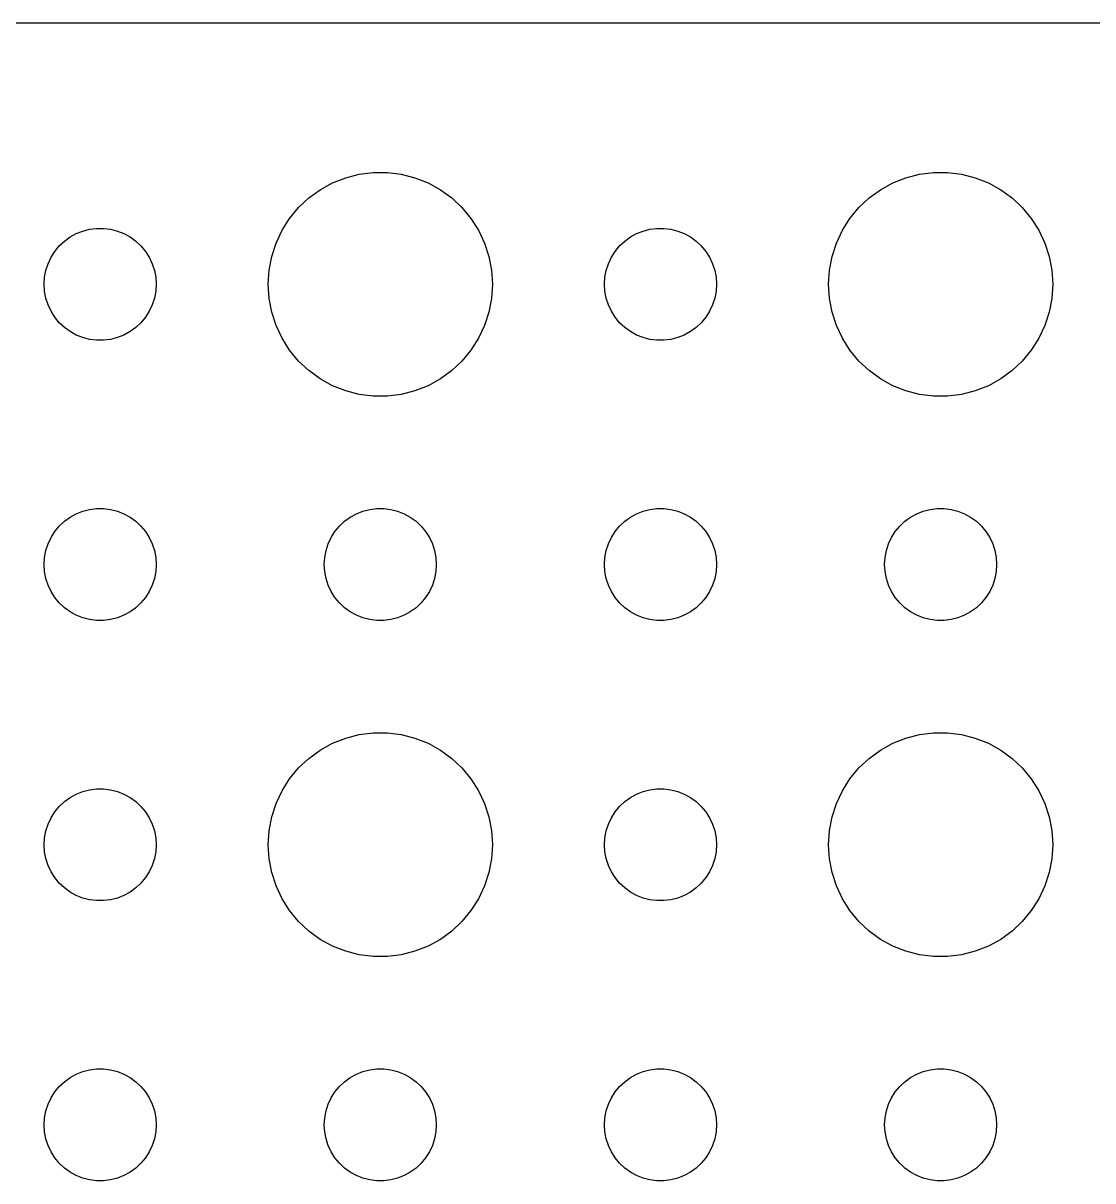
# Model space of a CAD drawing. Header units: metres. Extents: x -112 to 112, y -59 to 59.
# Drawn here: x -84.56 to -55.92, y 28.5 to 59.49 of the extents above; entities that cross this region are included whole.
import ezdxf

# ---------------------------------------------------------------- set-up
doc = ezdxf.new("R2010")
doc.units = ezdxf.units.M

msp = doc.modelspace()

# ---------------------------------------------------------------- linework, layer by layer
for p, q in [((107.314, 59.4901), (-107.314, 59.4901)), ((-75.5621, 55.4469), (-75.1884, 55.4941)), ((-75.1884, 55.4941), (-74.8116, 55.4941)), ((-74.8116, 55.4941), (-74.4379, 55.4469)), ((-60.5621, 55.4469), (-60.1884, 55.4941)), ((-60.1884, 55.4941), (-59.8116, 55.4941)), ((-59.8116, 55.4941), (-59.4379, 55.4469)), ((-76.6075, 55.033), (-76.2773, 55.2145)), ((-76.2773, 55.2145), (-75.927, 55.3532)), ((-75.927, 55.3532), (-75.5621, 55.4469)), ((-74.4379, 55.4469), (-74.073, 55.3532)), ((-74.073, 55.3532), (-73.7227, 55.2145)), ((-73.7227, 55.2145), (-73.3925, 55.033)), ((-61.6075, 55.033), (-61.2773, 55.2145)), ((-61.2773, 55.2145), (-60.927, 55.3532)), ((-60.927, 55.3532), (-60.5621, 55.4469)), ((-59.4379, 55.4469), (-59.0729, 55.3532)), ((-59.0729, 55.3532), (-58.7227, 55.2145)), ((-58.7227, 55.2145), (-58.3925, 55.033)), ((-76.9123, 54.8115), (-76.6075, 55.033)), ((-73.3925, 55.033), (-73.0877, 54.8115)), ((-61.9123, 54.8115), (-61.6075, 55.033)), ((-58.3925, 55.033), (-58.0877, 54.8115)), ((-77.427, 54.2634), (-77.1869, 54.5536)), ((-77.1869, 54.5536), (-76.9123, 54.8115)), ((-73.0877, 54.8115), (-72.8131, 54.5536)), ((-72.8131, 54.5536), (-72.573, 54.2634)), ((-62.427, 54.2634), (-62.1869, 54.5536)), ((-62.1869, 54.5536), (-61.9123, 54.8115)), ((-58.0877, 54.8115), (-57.8131, 54.5536)), ((-57.8131, 54.5536), (-57.5729, 54.2634)), ((-77.6289, 53.9453), (-77.427, 54.2634)), ((-72.573, 54.2634), (-72.3711, 53.9453)), ((-62.6289, 53.9453), (-62.427, 54.2634)), ((-57.5729, 54.2634), (-57.3711, 53.9453)), ((-83.1387, 53.8572), (-82.9635, 53.9266)), ((-82.9635, 53.9266), (-82.7811, 53.9734)), ((-82.7811, 53.9734), (-82.5942, 53.997)), ((-82.5942, 53.997), (-82.4058, 53.997)), ((-82.4058, 53.997), (-82.2189, 53.9734)), ((-82.2189, 53.9734), (-82.0365, 53.9266)), ((-82.0365, 53.9266), (-81.8613, 53.8572)), ((-77.7893, 53.6044), (-77.6289, 53.9453)), ((-72.3711, 53.9453), (-72.2107, 53.6044)), ((-68.1387, 53.8572), (-67.9635, 53.9266)), ((-67.9635, 53.9266), (-67.7811, 53.9734)), ((-67.7811, 53.9734), (-67.5942, 53.997)), ((-67.5942, 53.997), (-67.4058, 53.997)), ((-67.4058, 53.997), (-67.2189, 53.9734)), ((-67.2189, 53.9734), (-67.0365, 53.9266)), ((-67.0365, 53.9266), (-66.8613, 53.8572)), ((-62.7893, 53.6044), (-62.6289, 53.9453)), ((-57.3711, 53.9453), (-57.2107, 53.6044)), ((-83.5934, 53.5268), (-83.4561, 53.6558)), ((-83.4561, 53.6558), (-83.3037, 53.7665)), ((-83.3037, 53.7665), (-83.1387, 53.8572)), ((-81.8613, 53.8572), (-81.6963, 53.7665)), ((-81.6963, 53.7665), (-81.5439, 53.6558)), ((-81.5439, 53.6558), (-81.4065, 53.5268)), ((-68.5934, 53.5268), (-68.4561, 53.6558)), ((-68.4561, 53.6558), (-68.3037, 53.7665)), ((-68.3037, 53.7665), (-68.1387, 53.8572)), ((-66.8613, 53.8572), (-66.6963, 53.7665)), ((-66.6963, 53.7665), (-66.5439, 53.6558)), ((-66.5439, 53.6558), (-66.4065, 53.5268)), ((-83.8145, 53.2226), (-83.7135, 53.3817)), ((-83.7135, 53.3817), (-83.5934, 53.5268)), ((-81.4065, 53.5268), (-81.2865, 53.3817)), ((-81.2865, 53.3817), (-81.1855, 53.2226)), ((-77.9057, 53.2461), (-77.7893, 53.6044)), ((-72.2107, 53.6044), (-72.0943, 53.2461)), ((-68.8145, 53.2226), (-68.7135, 53.3817)), ((-68.7135, 53.3817), (-68.5934, 53.5268)), ((-66.4065, 53.5268), (-66.2865, 53.3817)), ((-66.2865, 53.3817), (-66.1855, 53.2226)), ((-62.9057, 53.2461), (-62.7893, 53.6044)), ((-57.2107, 53.6044), (-57.0942, 53.2461)), ((-83.9529, 52.873), (-83.8947, 53.0522)), ((-83.8947, 53.0522), (-83.8145, 53.2226)), ((-81.1855, 53.2226), (-81.1053, 53.0522)), ((-81.1053, 53.0522), (-81.0471, 52.873)), ((-77.9763, 52.876), (-77.9057, 53.2461)), ((-72.0943, 53.2461), (-72.0237, 52.876)), ((-68.9529, 52.873), (-68.8947, 53.0522)), ((-68.8947, 53.0522), (-68.8145, 53.2226)), ((-66.1855, 53.2226), (-66.1053, 53.0522)), ((-66.1053, 53.0522), (-66.0471, 52.873)), ((-62.9763, 52.876), (-62.9057, 53.2461)), ((-57.0942, 53.2461), (-57.0237, 52.876)), ((-84, 52.5), (-83.9882, 52.688)), ((-83.9882, 52.688), (-83.9529, 52.873)), ((-81.0471, 52.873), (-81.0118, 52.688)), ((-81.0118, 52.688), (-81, 52.5)), ((-78, 52.5), (-77.9763, 52.876)), ((-72.0237, 52.876), (-72, 52.5)), ((-69, 52.5), (-68.9882, 52.688)), ((-68.9882, 52.688), (-68.9529, 52.873)), ((-66.0471, 52.873), (-66.0118, 52.688)), ((-66.0118, 52.688), (-66, 52.5)), ((-63, 52.5), (-62.9763, 52.876)), ((-57.0237, 52.876), (-57, 52.5)), ((-83.9882, 52.312), (-84, 52.5)), ((-81, 52.5), (-81.0118, 52.312)), ((-77.9763, 52.124), (-78, 52.5)), ((-72, 52.5), (-72.0237, 52.124)), ((-68.9882, 52.312), (-69, 52.5)), ((-66, 52.5), (-66.0118, 52.312)), ((-62.9763, 52.124), (-63, 52.5)), ((-57, 52.5), (-57.0237, 52.124)), ((-83.9529, 52.127), (-83.9882, 52.312)), ((-83.8947, 51.9478), (-83.9529, 52.127)), ((-81.0471, 52.127), (-81.1053, 51.9478)), ((-81.0118, 52.312), (-81.0471, 52.127)), ((-77.9057, 51.7539), (-77.9763, 52.124)), ((-72.0237, 52.124), (-72.0943, 51.7539)), ((-68.9529, 52.127), (-68.9882, 52.312)), ((-68.8947, 51.9478), (-68.9529, 52.127)), ((-66.0471, 52.127), (-66.1053, 51.9478)), ((-66.0118, 52.312), (-66.0471, 52.127)), ((-62.9057, 51.7539), (-62.9763, 52.124)), ((-57.0237, 52.124), (-57.0942, 51.7539)), ((-83.8145, 51.7774), (-83.8947, 51.9478)), ((-83.7135, 51.6183), (-83.8145, 51.7774)), ((-81.1855, 51.7774), (-81.2865, 51.6183)), ((-81.1053, 51.9478), (-81.1855, 51.7774)), ((-77.7893, 51.3956), (-77.9057, 51.7539)), ((-72.0943, 51.7539), (-72.2107, 51.3956)), ((-68.8145, 51.7774), (-68.8947, 51.9478)), ((-68.7135, 51.6183), (-68.8145, 51.7774)), ((-66.1855, 51.7774), (-66.2865, 51.6183)), ((-66.1053, 51.9478), (-66.1855, 51.7774)), ((-62.7893, 51.3956), (-62.9057, 51.7539)), ((-57.0942, 51.7539), (-57.2107, 51.3956)), ((-83.5934, 51.4732), (-83.7135, 51.6183)), ((-83.4561, 51.3442), (-83.5934, 51.4732)), ((-81.4065, 51.4732), (-81.5439, 51.3442)), ((-81.2865, 51.6183), (-81.4065, 51.4732)), ((-68.5934, 51.4732), (-68.7135, 51.6183)), ((-68.4561, 51.3442), (-68.5934, 51.4732)), ((-66.4065, 51.4732), (-66.5439, 51.3442)), ((-66.2865, 51.6183), (-66.4065, 51.4732)), ((-83.3037, 51.2335), (-83.4561, 51.3442)), ((-83.1387, 51.1428), (-83.3037, 51.2335)), ((-82.9635, 51.0734), (-83.1387, 51.1428)), ((-81.8613, 51.1428), (-82.0365, 51.0734)), ((-81.6963, 51.2335), (-81.8613, 51.1428)), ((-81.5439, 51.3442), (-81.6963, 51.2335)), ((-77.6289, 51.0547), (-77.7893, 51.3956)), ((-72.2107, 51.3956), (-72.3711, 51.0547)), ((-68.3037, 51.2335), (-68.4561, 51.3442)), ((-68.1387, 51.1428), (-68.3037, 51.2335)), ((-67.9635, 51.0734), (-68.1387, 51.1428)), ((-66.8613, 51.1428), (-67.0365, 51.0734)), ((-66.6963, 51.2335), (-66.8613, 51.1428)), ((-66.5439, 51.3442), (-66.6963, 51.2335)), ((-62.6289, 51.0547), (-62.7893, 51.3956)), ((-57.2107, 51.3956), (-57.3711, 51.0547)), ((-82.7811, 51.0266), (-82.9635, 51.0734)), ((-82.5942, 51.003), (-82.7811, 51.0266)), ((-82.4058, 51.003), (-82.5942, 51.003)), ((-82.2189, 51.0266), (-82.4058, 51.003)), ((-82.0365, 51.0734), (-82.2189, 51.0266)), ((-77.427, 50.7366), (-77.6289, 51.0547)), ((-72.3711, 51.0547), (-72.573, 50.7366)), ((-67.7811, 51.0266), (-67.9635, 51.0734)), ((-67.5942, 51.003), (-67.7811, 51.0266)), ((-67.4058, 51.003), (-67.5942, 51.003)), ((-67.2189, 51.0266), (-67.4058, 51.003)), ((-67.0365, 51.0734), (-67.2189, 51.0266)), ((-62.427, 50.7366), (-62.6289, 51.0547)), ((-57.3711, 51.0547), (-57.5729, 50.7366)), ((-77.1869, 50.4464), (-77.427, 50.7366)), ((-72.573, 50.7366), (-72.8131, 50.4464)), ((-62.1869, 50.4464), (-62.427, 50.7366)), ((-57.5729, 50.7366), (-57.8131, 50.4464)), ((-76.9123, 50.1885), (-77.1869, 50.4464)), ((-72.8131, 50.4464), (-73.0877, 50.1885)), ((-61.9123, 50.1885), (-62.1869, 50.4464)), ((-57.8131, 50.4464), (-58.0877, 50.1885)), ((-76.6075, 49.967), (-76.9123, 50.1885)), ((-76.2773, 49.7855), (-76.6075, 49.967)), ((-73.3925, 49.967), (-73.7227, 49.7855)), ((-73.0877, 50.1885), (-73.3925, 49.967)), ((-61.6075, 49.967), (-61.9123, 50.1885)), ((-61.2773, 49.7855), (-61.6075, 49.967)), ((-58.3925, 49.967), (-58.7227, 49.7855)), ((-58.0877, 50.1885), (-58.3925, 49.967)), ((-75.927, 49.6468), (-76.2773, 49.7855)), ((-75.5621, 49.5531), (-75.927, 49.6468)), ((-74.073, 49.6468), (-74.4379, 49.5531)), ((-73.7227, 49.7855), (-74.073, 49.6468)), ((-60.927, 49.6468), (-61.2773, 49.7855)), ((-60.5621, 49.5531), (-60.927, 49.6468)), ((-59.0729, 49.6468), (-59.4379, 49.5531)), ((-58.7227, 49.7855), (-59.0729, 49.6468)), ((-75.1884, 49.5059), (-75.5621, 49.5531)), ((-74.8116, 49.5059), (-75.1884, 49.5059)), ((-74.4379, 49.5531), (-74.8116, 49.5059)), ((-60.1884, 49.5059), (-60.5621, 49.5531)), ((-59.8116, 49.5059), (-60.1884, 49.5059)), ((-59.4379, 49.5531), (-59.8116, 49.5059)), ((-82.7811, 46.4734), (-82.5942, 46.497)), ((-82.5942, 46.497), (-82.4058, 46.497)), ((-82.4058, 46.497), (-82.2189, 46.4734)), ((-75.2811, 46.4734), (-75.0942, 46.497)), ((-75.0942, 46.497), (-74.9058, 46.497)), ((-74.9058, 46.497), (-74.7189, 46.4734)), ((-67.7811, 46.4734), (-67.5942, 46.497)), ((-67.5942, 46.497), (-67.4058, 46.497)), ((-67.4058, 46.497), (-67.2189, 46.4734)), ((-60.2811, 46.4734), (-60.0942, 46.497)), ((-60.0942, 46.497), (-59.9058, 46.497)), ((-59.9058, 46.497), (-59.7189, 46.4734)), ((-83.4561, 46.1558), (-83.3037, 46.2665)), ((-83.3037, 46.2665), (-83.1387, 46.3572)), ((-83.1387, 46.3572), (-82.9635, 46.4266)), ((-82.9635, 46.4266), (-82.7811, 46.4734)), ((-82.2189, 46.4734), (-82.0365, 46.4266)), ((-82.0365, 46.4266), (-81.8613, 46.3572)), ((-81.8613, 46.3572), (-81.6963, 46.2665)), ((-81.6963, 46.2665), (-81.5439, 46.1558)), ((-75.9561, 46.1558), (-75.8037, 46.2665)), ((-75.8037, 46.2665), (-75.6387, 46.3572)), ((-75.6387, 46.3572), (-75.4635, 46.4266)), ((-75.4635, 46.4266), (-75.2811, 46.4734)), ((-74.7189, 46.4734), (-74.5365, 46.4266)), ((-74.5365, 46.4266), (-74.3613, 46.3572)), ((-74.3613, 46.3572), (-74.1963, 46.2665)), ((-74.1963, 46.2665), (-74.0439, 46.1558)), ((-68.4561, 46.1558), (-68.3037, 46.2665)), ((-68.3037, 46.2665), (-68.1387, 46.3572)), ((-68.1387, 46.3572), (-67.9635, 46.4266)), ((-67.9635, 46.4266), (-67.7811, 46.4734)), ((-67.2189, 46.4734), (-67.0365, 46.4266)), ((-67.0365, 46.4266), (-66.8613, 46.3572)), ((-66.8613, 46.3572), (-66.6963, 46.2665)), ((-66.6963, 46.2665), (-66.5439, 46.1558)), ((-60.9561, 46.1558), (-60.8037, 46.2665)), ((-60.8037, 46.2665), (-60.6387, 46.3572)), ((-60.6387, 46.3572), (-60.4635, 46.4266)), ((-60.4635, 46.4266), (-60.2811, 46.4734)), ((-59.7189, 46.4734), (-59.5365, 46.4266)), ((-59.5365, 46.4266), (-59.3613, 46.3572)), ((-59.3613, 46.3572), (-59.1963, 46.2665)), ((-59.1963, 46.2665), (-59.0439, 46.1558)), ((-83.8145, 45.7226), (-83.7135, 45.8817)), ((-83.7135, 45.8817), (-83.5934, 46.0268)), ((-83.5934, 46.0268), (-83.4561, 46.1558)), ((-81.5439, 46.1558), (-81.4065, 46.0268)), ((-81.4065, 46.0268), (-81.2865, 45.8817)), ((-81.2865, 45.8817), (-81.1855, 45.7226)), ((-76.3145, 45.7226), (-76.2135, 45.8817)), ((-76.2135, 45.8817), (-76.0934, 46.0268)), ((-76.0934, 46.0268), (-75.9561, 46.1558)), ((-74.0439, 46.1558), (-73.9065, 46.0268)), ((-73.9065, 46.0268), (-73.7865, 45.8817)), ((-73.7865, 45.8817), (-73.6855, 45.7226)), ((-68.8145, 45.7226), (-68.7135, 45.8817)), ((-68.7135, 45.8817), (-68.5934, 46.0268)), ((-68.5934, 46.0268), (-68.4561, 46.1558)), ((-66.5439, 46.1558), (-66.4065, 46.0268)), ((-66.4065, 46.0268), (-66.2865, 45.8817)), ((-66.2865, 45.8817), (-66.1855, 45.7226)), ((-61.3145, 45.7226), (-61.2135, 45.8817)), ((-61.2135, 45.8817), (-61.0934, 46.0268)), ((-61.0934, 46.0268), (-60.9561, 46.1558)), ((-59.0439, 46.1558), (-58.9065, 46.0268)), ((-58.9065, 46.0268), (-58.7865, 45.8817)), ((-58.7865, 45.8817), (-58.6855, 45.7226)), ((-83.9529, 45.373), (-83.8947, 45.5522)), ((-83.8947, 45.5522), (-83.8145, 45.7226)), ((-81.1855, 45.7226), (-81.1053, 45.5522)), ((-81.1053, 45.5522), (-81.0471, 45.373)), ((-76.4529, 45.373), (-76.3947, 45.5522)), ((-76.3947, 45.5522), (-76.3145, 45.7226)), ((-73.6855, 45.7226), (-73.6053, 45.5522)), ((-73.6053, 45.5522), (-73.5471, 45.373)), ((-68.9529, 45.373), (-68.8947, 45.5522)), ((-68.8947, 45.5522), (-68.8145, 45.7226)), ((-66.1855, 45.7226), (-66.1053, 45.5522)), ((-66.1053, 45.5522), (-66.0471, 45.373)), ((-61.4529, 45.373), (-61.3947, 45.5522)), ((-61.3947, 45.5522), (-61.3145, 45.7226)), ((-58.6855, 45.7226), (-58.6053, 45.5522)), ((-58.6053, 45.5522), (-58.5471, 45.373)), ((-83.9882, 45.188), (-83.9529, 45.373)), ((-81.0471, 45.373), (-81.0118, 45.188)), ((-76.4882, 45.188), (-76.4529, 45.373)), ((-73.5471, 45.373), (-73.5118, 45.188)), ((-68.9882, 45.188), (-68.9529, 45.373)), ((-66.0471, 45.373), (-66.0118, 45.188)), ((-61.4882, 45.188), (-61.4529, 45.373)), ((-58.5471, 45.373), (-58.5118, 45.188)), ((-84, 45), (-83.9882, 45.188)), ((-83.9882, 44.812), (-84, 45)), ((-81.0118, 45.188), (-81, 45)), ((-81, 45), (-81.0118, 44.812)), ((-76.5, 45), (-76.4882, 45.188)), ((-76.4882, 44.812), (-76.5, 45)), ((-73.5118, 45.188), (-73.5, 45)), ((-73.5, 45), (-73.5118, 44.812)), ((-69, 45), (-68.9882, 45.188)), ((-68.9882, 44.812), (-69, 45)), ((-66.0118, 45.188), (-66, 45)), ((-66, 45), (-66.0118, 44.812)), ((-61.5, 45), (-61.4882, 45.188)), ((-61.4882, 44.812), (-61.5, 45)), ((-58.5118, 45.188), (-58.5, 45)), ((-58.5, 45), (-58.5118, 44.812)), ((-83.9529, 44.627), (-83.9882, 44.812)), ((-83.8947, 44.4478), (-83.9529, 44.627)), ((-81.0471, 44.627), (-81.1053, 44.4478)), ((-81.0118, 44.812), (-81.0471, 44.627)), ((-76.4529, 44.627), (-76.4882, 44.812)), ((-76.3947, 44.4478), (-76.4529, 44.627)), ((-73.5471, 44.627), (-73.6053, 44.4478)), ((-73.5118, 44.812), (-73.5471, 44.627)), ((-68.9529, 44.627), (-68.9882, 44.812)), ((-68.8947, 44.4478), (-68.9529, 44.627)), ((-66.0471, 44.627), (-66.1053, 44.4478)), ((-66.0118, 44.812), (-66.0471, 44.627)), ((-61.4529, 44.627), (-61.4882, 44.812)), ((-61.3947, 44.4478), (-61.4529, 44.627)), ((-58.5471, 44.627), (-58.6053, 44.4478)), ((-58.5118, 44.812), (-58.5471, 44.627)), ((-83.8145, 44.2774), (-83.8947, 44.4478)), ((-81.1053, 44.4478), (-81.1855, 44.2774)), ((-76.3145, 44.2774), (-76.3947, 44.4478)), ((-73.6053, 44.4478), (-73.6855, 44.2774)), ((-68.8145, 44.2774), (-68.8947, 44.4478)), ((-66.1053, 44.4478), (-66.1855, 44.2774)), ((-61.3145, 44.2774), (-61.3947, 44.4478)), ((-58.6053, 44.4478), (-58.6855, 44.2774)), ((-83.7135, 44.1183), (-83.8145, 44.2774)), ((-83.5934, 43.9732), (-83.7135, 44.1183)), ((-81.2865, 44.1183), (-81.4065, 43.9732)), ((-81.1855, 44.2774), (-81.2865, 44.1183)), ((-76.2135, 44.1183), (-76.3145, 44.2774)), ((-76.0934, 43.9732), (-76.2135, 44.1183)), ((-73.7865, 44.1183), (-73.9065, 43.9732)), ((-73.6855, 44.2774), (-73.7865, 44.1183)), ((-68.7135, 44.1183), (-68.8145, 44.2774)), ((-68.5934, 43.9732), (-68.7135, 44.1183)), ((-66.2865, 44.1183), (-66.4065, 43.9732)), ((-66.1855, 44.2774), (-66.2865, 44.1183)), ((-61.2135, 44.1183), (-61.3145, 44.2774)), ((-61.0934, 43.9732), (-61.2135, 44.1183)), ((-58.7865, 44.1183), (-58.9065, 43.9732)), ((-58.6855, 44.2774), (-58.7865, 44.1183)), ((-83.4561, 43.8442), (-83.5934, 43.9732)), ((-83.3037, 43.7335), (-83.4561, 43.8442)), ((-83.1387, 43.6428), (-83.3037, 43.7335)), ((-81.6963, 43.7335), (-81.8613, 43.6428)), ((-81.5439, 43.8442), (-81.6963, 43.7335)), ((-81.4065, 43.9732), (-81.5439, 43.8442)), ((-75.9561, 43.8442), (-76.0934, 43.9732)), ((-75.8037, 43.7335), (-75.9561, 43.8442)), ((-75.6387, 43.6428), (-75.8037, 43.7335)), ((-74.1963, 43.7335), (-74.3613, 43.6428)), ((-74.0439, 43.8442), (-74.1963, 43.7335)), ((-73.9065, 43.9732), (-74.0439, 43.8442)), ((-68.4561, 43.8442), (-68.5934, 43.9732)), ((-68.3037, 43.7335), (-68.4561, 43.8442)), ((-68.1387, 43.6428), (-68.3037, 43.7335)), ((-66.6963, 43.7335), (-66.8613, 43.6428)), ((-66.5439, 43.8442), (-66.6963, 43.7335)), ((-66.4065, 43.9732), (-66.5439, 43.8442)), ((-60.9561, 43.8442), (-61.0934, 43.9732)), ((-60.8037, 43.7335), (-60.9561, 43.8442)), ((-60.6387, 43.6428), (-60.8037, 43.7335)), ((-59.1963, 43.7335), (-59.3613, 43.6428)), ((-59.0439, 43.8442), (-59.1963, 43.7335)), ((-58.9065, 43.9732), (-59.0439, 43.8442)), ((-82.9635, 43.5734), (-83.1387, 43.6428)), ((-82.7811, 43.5266), (-82.9635, 43.5734)), ((-82.5942, 43.503), (-82.7811, 43.5266)), ((-82.4058, 43.503), (-82.5942, 43.503)), ((-82.2189, 43.5266), (-82.4058, 43.503)), ((-82.0365, 43.5734), (-82.2189, 43.5266)), ((-81.8613, 43.6428), (-82.0365, 43.5734)), ((-75.4635, 43.5734), (-75.6387, 43.6428)), ((-75.2811, 43.5266), (-75.4635, 43.5734)), ((-75.0942, 43.503), (-75.2811, 43.5266)), ((-74.9058, 43.503), (-75.0942, 43.503)), ((-74.7189, 43.5266), (-74.9058, 43.503)), ((-74.5365, 43.5734), (-74.7189, 43.5266)), ((-74.3613, 43.6428), (-74.5365, 43.5734)), ((-67.9635, 43.5734), (-68.1387, 43.6428)), ((-67.7811, 43.5266), (-67.9635, 43.5734)), ((-67.5942, 43.503), (-67.7811, 43.5266)), ((-67.4058, 43.503), (-67.5942, 43.503)), ((-67.2189, 43.5266), (-67.4058, 43.503)), ((-67.0365, 43.5734), (-67.2189, 43.5266)), ((-66.8613, 43.6428), (-67.0365, 43.5734)), ((-60.4635, 43.5734), (-60.6387, 43.6428)), ((-60.2811, 43.5266), (-60.4635, 43.5734)), ((-60.0942, 43.503), (-60.2811, 43.5266)), ((-59.9058, 43.503), (-60.0942, 43.503)), ((-59.7189, 43.5266), (-59.9058, 43.503)), ((-59.5365, 43.5734), (-59.7189, 43.5266)), ((-59.3613, 43.6428), (-59.5365, 43.5734)), ((-76.2773, 40.2145), (-75.927, 40.3532)), ((-75.927, 40.3532), (-75.5621, 40.4469)), ((-75.5621, 40.4469), (-75.1884, 40.4941)), ((-75.1884, 40.4941), (-74.8116, 40.4941)), ((-74.8116, 40.4941), (-74.4379, 40.4469)), ((-74.4379, 40.4469), (-74.073, 40.3532)), ((-74.073, 40.3532), (-73.7227, 40.2145)), ((-61.2773, 40.2145), (-60.927, 40.3532)), ((-60.927, 40.3532), (-60.5621, 40.4469)), ((-60.5621, 40.4469), (-60.1884, 40.4941)), ((-60.1884, 40.4941), (-59.8116, 40.4941)), ((-59.8116, 40.4941), (-59.4379, 40.4469)), ((-59.4379, 40.4469), (-59.0729, 40.3532)), ((-59.0729, 40.3532), (-58.7227, 40.2145)), ((-76.9123, 39.8115), (-76.6075, 40.033)), ((-76.6075, 40.033), (-76.2773, 40.2145)), ((-73.7227, 40.2145), (-73.3925, 40.033)), ((-73.3925, 40.033), (-73.0877, 39.8115)), ((-61.9123, 39.8115), (-61.6075, 40.033)), ((-61.6075, 40.033), (-61.2773, 40.2145)), ((-58.7227, 40.2145), (-58.3925, 40.033)), ((-58.3925, 40.033), (-58.0877, 39.8115)), ((-77.1869, 39.5536), (-76.9123, 39.8115)), ((-73.0877, 39.8115), (-72.8131, 39.5536)), ((-62.1869, 39.5536), (-61.9123, 39.8115)), ((-58.0877, 39.8115), (-57.8131, 39.5536)), ((-77.427, 39.2634), (-77.1869, 39.5536)), ((-72.8131, 39.5536), (-72.573, 39.2634)), ((-62.427, 39.2634), (-62.1869, 39.5536)), ((-57.8131, 39.5536), (-57.5729, 39.2634)), ((-77.6289, 38.9453), (-77.427, 39.2634)), ((-72.573, 39.2634), (-72.3711, 38.9453)), ((-62.6289, 38.9453), (-62.427, 39.2634)), ((-57.5729, 39.2634), (-57.3711, 38.9453)), ((-83.4561, 38.6558), (-83.3037, 38.7665)), ((-83.3037, 38.7665), (-83.1387, 38.8572)), ((-83.1387, 38.8572), (-82.9635, 38.9266)), ((-82.9635, 38.9266), (-82.7811, 38.9734)), ((-82.7811, 38.9734), (-82.5942, 38.997)), ((-82.5942, 38.997), (-82.4058, 38.997)), ((-82.4058, 38.997), (-82.2189, 38.9734)), ((-82.2189, 38.9734), (-82.0365, 38.9266)), ((-82.0365, 38.9266), (-81.8613, 38.8572)), ((-81.8613, 38.8572), (-81.6963, 38.7665)), ((-81.6963, 38.7665), (-81.5439, 38.6558)), ((-77.7893, 38.6044), (-77.6289, 38.9453)), ((-72.3711, 38.9453), (-72.2107, 38.6044)), ((-68.4561, 38.6558), (-68.3037, 38.7665)), ((-68.3037, 38.7665), (-68.1387, 38.8572)), ((-68.1387, 38.8572), (-67.9635, 38.9266)), ((-67.9635, 38.9266), (-67.7811, 38.9734)), ((-67.7811, 38.9734), (-67.5942, 38.997)), ((-67.5942, 38.997), (-67.4058, 38.997)), ((-67.4058, 38.997), (-67.2189, 38.9734)), ((-67.2189, 38.9734), (-67.0365, 38.9266)), ((-67.0365, 38.9266), (-66.8613, 38.8572)), ((-66.8613, 38.8572), (-66.6963, 38.7665)), ((-66.6963, 38.7665), (-66.5439, 38.6558)), ((-62.7893, 38.6044), (-62.6289, 38.9453)), ((-57.3711, 38.9453), (-57.2107, 38.6044)), ((-83.7135, 38.3817), (-83.5934, 38.5268)), ((-83.5934, 38.5268), (-83.4561, 38.6558)), ((-81.5439, 38.6558), (-81.4065, 38.5268)), ((-81.4065, 38.5268), (-81.2865, 38.3817)), ((-77.9057, 38.2461), (-77.7893, 38.6044)), ((-72.2107, 38.6044), (-72.0943, 38.2461)), ((-68.7135, 38.3817), (-68.5934, 38.5268)), ((-68.5934, 38.5268), (-68.4561, 38.6558)), ((-66.5439, 38.6558), (-66.4065, 38.5268)), ((-66.4065, 38.5268), (-66.2865, 38.3817)), ((-62.9057, 38.2461), (-62.7893, 38.6044)), ((-57.2107, 38.6044), (-57.0942, 38.2461)), ((-83.8947, 38.0522), (-83.8145, 38.2226)), ((-83.8145, 38.2226), (-83.7135, 38.3817)), ((-81.2865, 38.3817), (-81.1855, 38.2226)), ((-81.1855, 38.2226), (-81.1053, 38.0522)), ((-77.9763, 37.876), (-77.9057, 38.2461)), ((-72.0943, 38.2461), (-72.0237, 37.876)), ((-68.8947, 38.0522), (-68.8145, 38.2226)), ((-68.8145, 38.2226), (-68.7135, 38.3817)), ((-66.2865, 38.3817), (-66.1855, 38.2226)), ((-66.1855, 38.2226), (-66.1053, 38.0522)), ((-62.9763, 37.876), (-62.9057, 38.2461)), ((-57.0942, 38.2461), (-57.0237, 37.876)), ((-83.9882, 37.688), (-83.9529, 37.873)), ((-83.9529, 37.873), (-83.8947, 38.0522)), ((-81.1053, 38.0522), (-81.0471, 37.873)), ((-81.0471, 37.873), (-81.0118, 37.688)), ((-78, 37.5), (-77.9763, 37.876)), ((-72.0237, 37.876), (-72, 37.5)), ((-68.9882, 37.688), (-68.9529, 37.873)), ((-68.9529, 37.873), (-68.8947, 38.0522)), ((-66.1053, 38.0522), (-66.0471, 37.873)), ((-66.0471, 37.873), (-66.0118, 37.688)), ((-63, 37.5), (-62.9763, 37.876)), ((-57.0237, 37.876), (-57, 37.5)), ((-84, 37.5), (-83.9882, 37.688)), ((-83.9882, 37.312), (-84, 37.5)), ((-81.0118, 37.688), (-81, 37.5)), ((-81, 37.5), (-81.0118, 37.312)), ((-77.9763, 37.124), (-78, 37.5)), ((-72, 37.5), (-72.0237, 37.124)), ((-69, 37.5), (-68.9882, 37.688)), ((-68.9882, 37.312), (-69, 37.5)), ((-66.0118, 37.688), (-66, 37.5)), ((-66, 37.5), (-66.0118, 37.312)), ((-62.9763, 37.124), (-63, 37.5)), ((-57, 37.5), (-57.0237, 37.124)), ((-83.9529, 37.127), (-83.9882, 37.312)), ((-81.0118, 37.312), (-81.0471, 37.127)), ((-68.9529, 37.127), (-68.9882, 37.312)), ((-66.0118, 37.312), (-66.0471, 37.127)), ((-83.8947, 36.9478), (-83.9529, 37.127)), ((-83.8145, 36.7774), (-83.8947, 36.9478)), ((-81.1053, 36.9478), (-81.1855, 36.7774)), ((-81.0471, 37.127), (-81.1053, 36.9478)), ((-77.9057, 36.7539), (-77.9763, 37.124)), ((-72.0237, 37.124), (-72.0943, 36.7539)), ((-68.8947, 36.9478), (-68.9529, 37.127)), ((-68.8145, 36.7774), (-68.8947, 36.9478)), ((-66.1053, 36.9478), (-66.1855, 36.7774)), ((-66.0471, 37.127), (-66.1053, 36.9478)), ((-62.9057, 36.7539), (-62.9763, 37.124)), ((-57.0237, 37.124), (-57.0942, 36.7539)), ((-83.7135, 36.6183), (-83.8145, 36.7774)), ((-83.5934, 36.4732), (-83.7135, 36.6183)), ((-81.2865, 36.6183), (-81.4065, 36.4732)), ((-81.1855, 36.7774), (-81.2865, 36.6183)), ((-77.7893, 36.3956), (-77.9057, 36.7539)), ((-72.0943, 36.7539), (-72.2107, 36.3956)), ((-68.7135, 36.6183), (-68.8145, 36.7774)), ((-68.5934, 36.4732), (-68.7135, 36.6183)), ((-66.2865, 36.6183), (-66.4065, 36.4732)), ((-66.1855, 36.7774), (-66.2865, 36.6183)), ((-62.7893, 36.3956), (-62.9057, 36.7539)), ((-57.0942, 36.7539), (-57.2107, 36.3956)), ((-83.4561, 36.3442), (-83.5934, 36.4732)), ((-83.3037, 36.2335), (-83.4561, 36.3442)), ((-81.5439, 36.3442), (-81.6963, 36.2335)), ((-81.4065, 36.4732), (-81.5439, 36.3442)), ((-77.6289, 36.0547), (-77.7893, 36.3956)), ((-72.2107, 36.3956), (-72.3711, 36.0547)), ((-68.4561, 36.3442), (-68.5934, 36.4732)), ((-68.3037, 36.2335), (-68.4561, 36.3442)), ((-66.5439, 36.3442), (-66.6963, 36.2335)), ((-66.4065, 36.4732), (-66.5439, 36.3442)), ((-62.6289, 36.0547), (-62.7893, 36.3956)), ((-57.2107, 36.3956), (-57.3711, 36.0547)), ((-83.1387, 36.1428), (-83.3037, 36.2335)), ((-82.9635, 36.0734), (-83.1387, 36.1428)), ((-82.7811, 36.0266), (-82.9635, 36.0734)), ((-82.5942, 36.003), (-82.7811, 36.0266)), ((-82.4058, 36.003), (-82.5942, 36.003)), ((-82.2189, 36.0266), (-82.4058, 36.003)), ((-82.0365, 36.0734), (-82.2189, 36.0266)), ((-81.8613, 36.1428), (-82.0365, 36.0734)), ((-81.6963, 36.2335), (-81.8613, 36.1428)), ((-77.427, 35.7366), (-77.6289, 36.0547)), ((-72.3711, 36.0547), (-72.573, 35.7366)), ((-68.1387, 36.1428), (-68.3037, 36.2335)), ((-67.9635, 36.0734), (-68.1387, 36.1428)), ((-67.7811, 36.0266), (-67.9635, 36.0734)), ((-67.5942, 36.003), (-67.7811, 36.0266)), ((-67.4058, 36.003), (-67.5942, 36.003)), ((-67.2189, 36.0266), (-67.4058, 36.003)), ((-67.0365, 36.0734), (-67.2189, 36.0266)), ((-66.8613, 36.1428), (-67.0365, 36.0734)), ((-66.6963, 36.2335), (-66.8613, 36.1428)), ((-62.427, 35.7366), (-62.6289, 36.0547)), ((-57.3711, 36.0547), (-57.5729, 35.7366)), ((-77.1869, 35.4464), (-77.427, 35.7366)), ((-72.573, 35.7366), (-72.8131, 35.4464)), ((-62.1869, 35.4464), (-62.427, 35.7366)), ((-57.5729, 35.7366), (-57.8131, 35.4464)), ((-76.9123, 35.1885), (-77.1869, 35.4464)), ((-72.8131, 35.4464), (-73.0877, 35.1885)), ((-61.9123, 35.1885), (-62.1869, 35.4464)), ((-57.8131, 35.4464), (-58.0877, 35.1885)), ((-76.6075, 34.967), (-76.9123, 35.1885)), ((-73.0877, 35.1885), (-73.3925, 34.967)), ((-61.6075, 34.967), (-61.9123, 35.1885)), ((-58.0877, 35.1885), (-58.3925, 34.967)), ((-76.2773, 34.7855), (-76.6075, 34.967)), ((-75.927, 34.6468), (-76.2773, 34.7855)), ((-73.7227, 34.7855), (-74.073, 34.6468)), ((-73.3925, 34.967), (-73.7227, 34.7855)), ((-61.2773, 34.7855), (-61.6075, 34.967)), ((-60.927, 34.6468), (-61.2773, 34.7855)), ((-58.7227, 34.7855), (-59.0729, 34.6468)), ((-58.3925, 34.967), (-58.7227, 34.7855)), ((-75.5621, 34.5531), (-75.927, 34.6468)), ((-75.1884, 34.5059), (-75.5621, 34.5531)), ((-74.8116, 34.5059), (-75.1884, 34.5059)), ((-74.4379, 34.5531), (-74.8116, 34.5059)), ((-74.073, 34.6468), (-74.4379, 34.5531)), ((-60.5621, 34.5531), (-60.927, 34.6468)), ((-60.1884, 34.5059), (-60.5621, 34.5531)), ((-59.8116, 34.5059), (-60.1884, 34.5059)), ((-59.4379, 34.5531), (-59.8116, 34.5059)), ((-59.0729, 34.6468), (-59.4379, 34.5531)), ((-83.3037, 31.2665), (-83.1387, 31.3572)), ((-83.1387, 31.3572), (-82.9635, 31.4266)), ((-82.9635, 31.4266), (-82.7811, 31.4734)), ((-82.7811, 31.4734), (-82.5942, 31.497)), ((-82.5942, 31.497), (-82.4058, 31.497)), ((-82.4058, 31.497), (-82.2189, 31.4734)), ((-82.2189, 31.4734), (-82.0365, 31.4266)), ((-82.0365, 31.4266), (-81.8613, 31.3572)), ((-81.8613, 31.3572), (-81.6963, 31.2665)), ((-75.8037, 31.2665), (-75.6387, 31.3572)), ((-75.6387, 31.3572), (-75.4635, 31.4266)), ((-75.4635, 31.4266), (-75.2811, 31.4734)), ((-75.2811, 31.4734), (-75.0942, 31.497)), ((-75.0942, 31.497), (-74.9058, 31.497)), ((-74.9058, 31.497), (-74.7189, 31.4734)), ((-74.7189, 31.4734), (-74.5365, 31.4266)), ((-74.5365, 31.4266), (-74.3613, 31.3572)), ((-74.3613, 31.3572), (-74.1963, 31.2665)), ((-68.3037, 31.2665), (-68.1387, 31.3572)), ((-68.1387, 31.3572), (-67.9635, 31.4266)), ((-67.9635, 31.4266), (-67.7811, 31.4734)), ((-67.7811, 31.4734), (-67.5942, 31.497)), ((-67.5942, 31.497), (-67.4058, 31.497)), ((-67.4058, 31.497), (-67.2189, 31.4734)), ((-67.2189, 31.4734), (-67.0365, 31.4266)), ((-67.0365, 31.4266), (-66.8613, 31.3572)), ((-66.8613, 31.3572), (-66.6963, 31.2665)), ((-60.8037, 31.2665), (-60.6387, 31.3572)), ((-60.6387, 31.3572), (-60.4635, 31.4266)), ((-60.4635, 31.4266), (-60.2811, 31.4734)), ((-60.2811, 31.4734), (-60.0942, 31.497)), ((-60.0942, 31.497), (-59.9058, 31.497)), ((-59.9058, 31.497), (-59.7189, 31.4734)), ((-59.7189, 31.4734), (-59.5365, 31.4266)), ((-59.5365, 31.4266), (-59.3613, 31.3572)), ((-59.3613, 31.3572), (-59.1963, 31.2665)), ((-83.7135, 30.8817), (-83.5934, 31.0268)), ((-83.5934, 31.0268), (-83.4561, 31.1558)), ((-83.4561, 31.1558), (-83.3037, 31.2665)), ((-81.6963, 31.2665), (-81.5439, 31.1558)), ((-81.5439, 31.1558), (-81.4065, 31.0268)), ((-81.4065, 31.0268), (-81.2865, 30.8817)), ((-76.2135, 30.8817), (-76.0934, 31.0268)), ((-76.0934, 31.0268), (-75.9561, 31.1558)), ((-75.9561, 31.1558), (-75.8037, 31.2665)), ((-74.1963, 31.2665), (-74.0439, 31.1558)), ((-74.0439, 31.1558), (-73.9065, 31.0268)), ((-73.9065, 31.0268), (-73.7865, 30.8817)), ((-68.7135, 30.8817), (-68.5934, 31.0268)), ((-68.5934, 31.0268), (-68.4561, 31.1558)), ((-68.4561, 31.1558), (-68.3037, 31.2665)), ((-66.6963, 31.2665), (-66.5439, 31.1558)), ((-66.5439, 31.1558), (-66.4065, 31.0268)), ((-66.4065, 31.0268), (-66.2865, 30.8817)), ((-61.2135, 30.8817), (-61.0934, 31.0268)), ((-61.0934, 31.0268), (-60.9561, 31.1558)), ((-60.9561, 31.1558), (-60.8037, 31.2665)), ((-59.1963, 31.2665), (-59.0439, 31.1558)), ((-59.0439, 31.1558), (-58.9065, 31.0268)), ((-58.9065, 31.0268), (-58.7865, 30.8817)), ((-83.8947, 30.5522), (-83.8145, 30.7226)), ((-83.8145, 30.7226), (-83.7135, 30.8817)), ((-81.2865, 30.8817), (-81.1855, 30.7226)), ((-81.1855, 30.7226), (-81.1053, 30.5522)), ((-76.3947, 30.5522), (-76.3145, 30.7226)), ((-76.3145, 30.7226), (-76.2135, 30.8817)), ((-73.7865, 30.8817), (-73.6855, 30.7226)), ((-73.6855, 30.7226), (-73.6053, 30.5522)), ((-68.8947, 30.5522), (-68.8145, 30.7226)), ((-68.8145, 30.7226), (-68.7135, 30.8817)), ((-66.2865, 30.8817), (-66.1855, 30.7226)), ((-66.1855, 30.7226), (-66.1053, 30.5522)), ((-61.3947, 30.5522), (-61.3145, 30.7226)), ((-61.3145, 30.7226), (-61.2135, 30.8817)), ((-58.7865, 30.8817), (-58.6855, 30.7226)), ((-58.6855, 30.7226), (-58.6053, 30.5522)), ((-83.9882, 30.188), (-83.9529, 30.373)), ((-83.9529, 30.373), (-83.8947, 30.5522)), ((-81.1053, 30.5522), (-81.0471, 30.373)), ((-81.0471, 30.373), (-81.0118, 30.188)), ((-76.4882, 30.188), (-76.4529, 30.373)), ((-76.4529, 30.373), (-76.3947, 30.5522)), ((-73.6053, 30.5522), (-73.5471, 30.373)), ((-73.5471, 30.373), (-73.5118, 30.188)), ((-68.9882, 30.188), (-68.9529, 30.373)), ((-68.9529, 30.373), (-68.8947, 30.5522)), ((-66.1053, 30.5522), (-66.0471, 30.373)), ((-66.0471, 30.373), (-66.0118, 30.188)), ((-61.4882, 30.188), (-61.4529, 30.373)), ((-61.4529, 30.373), (-61.3947, 30.5522)), ((-58.6053, 30.5522), (-58.5471, 30.373)), ((-58.5471, 30.373), (-58.5118, 30.188)), ((-84, 30), (-83.9882, 30.188)), ((-81.0118, 30.188), (-81, 30)), ((-76.5, 30), (-76.4882, 30.188)), ((-73.5118, 30.188), (-73.5, 30)), ((-69, 30), (-68.9882, 30.188)), ((-66.0118, 30.188), (-66, 30)), ((-61.5, 30), (-61.4882, 30.188)), ((-58.5118, 30.188), (-58.5, 30)), ((-83.9882, 29.812), (-84, 30)), ((-83.9529, 29.627), (-83.9882, 29.812)), ((-81.0118, 29.812), (-81.0471, 29.627)), ((-81, 30), (-81.0118, 29.812)), ((-76.4882, 29.812), (-76.5, 30)), ((-76.4529, 29.627), (-76.4882, 29.812)), ((-73.5118, 29.812), (-73.5471, 29.627)), ((-73.5, 30), (-73.5118, 29.812)), ((-68.9882, 29.812), (-69, 30)), ((-68.9529, 29.627), (-68.9882, 29.812)), ((-66.0118, 29.812), (-66.0471, 29.627)), ((-66, 30), (-66.0118, 29.812)), ((-61.4882, 29.812), (-61.5, 30)), ((-61.4529, 29.627), (-61.4882, 29.812)), ((-58.5118, 29.812), (-58.5471, 29.627)), ((-58.5, 30), (-58.5118, 29.812)), ((-83.8947, 29.4478), (-83.9529, 29.627)), ((-83.8145, 29.2774), (-83.8947, 29.4478)), ((-81.1053, 29.4478), (-81.1855, 29.2774)), ((-81.0471, 29.627), (-81.1053, 29.4478)), ((-76.3947, 29.4478), (-76.4529, 29.627)), ((-76.3145, 29.2774), (-76.3947, 29.4478)), ((-73.6053, 29.4478), (-73.6855, 29.2774)), ((-73.5471, 29.627), (-73.6053, 29.4478)), ((-68.8947, 29.4478), (-68.9529, 29.627)), ((-68.8145, 29.2774), (-68.8947, 29.4478)), ((-66.1053, 29.4478), (-66.1855, 29.2774)), ((-66.0471, 29.627), (-66.1053, 29.4478)), ((-61.3947, 29.4478), (-61.4529, 29.627)), ((-61.3145, 29.2774), (-61.3947, 29.4478)), ((-58.6053, 29.4478), (-58.6855, 29.2774)), ((-58.5471, 29.627), (-58.6053, 29.4478)), ((-83.7135, 29.1183), (-83.8145, 29.2774)), ((-81.1855, 29.2774), (-81.2865, 29.1183)), ((-76.2135, 29.1183), (-76.3145, 29.2774)), ((-73.6855, 29.2774), (-73.7865, 29.1183)), ((-68.7135, 29.1183), (-68.8145, 29.2774)), ((-66.1855, 29.2774), (-66.2865, 29.1183)), ((-61.2135, 29.1183), (-61.3145, 29.2774)), ((-58.6855, 29.2774), (-58.7865, 29.1183)), ((-83.5934, 28.9732), (-83.7135, 29.1183)), ((-83.4561, 28.8442), (-83.5934, 28.9732)), ((-83.3037, 28.7335), (-83.4561, 28.8442)), ((-81.5439, 28.8442), (-81.6963, 28.7335)), ((-81.4065, 28.9732), (-81.5439, 28.8442)), ((-81.2865, 29.1183), (-81.4065, 28.9732)), ((-76.0934, 28.9732), (-76.2135, 29.1183)), ((-75.9561, 28.8442), (-76.0934, 28.9732)), ((-75.8037, 28.7335), (-75.9561, 28.8442)), ((-74.0439, 28.8442), (-74.1963, 28.7335)), ((-73.9065, 28.9732), (-74.0439, 28.8442)), ((-73.7865, 29.1183), (-73.9065, 28.9732)), ((-68.5934, 28.9732), (-68.7135, 29.1183)), ((-68.4561, 28.8442), (-68.5934, 28.9732)), ((-68.3037, 28.7335), (-68.4561, 28.8442)), ((-66.5439, 28.8442), (-66.6963, 28.7335)), ((-66.4065, 28.9732), (-66.5439, 28.8442)), ((-66.2865, 29.1183), (-66.4065, 28.9732)), ((-61.0934, 28.9732), (-61.2135, 29.1183)), ((-60.9561, 28.8442), (-61.0934, 28.9732)), ((-60.8037, 28.7335), (-60.9561, 28.8442)), ((-59.0439, 28.8442), (-59.1963, 28.7335)), ((-58.9065, 28.9732), (-59.0439, 28.8442)), ((-58.7865, 29.1183), (-58.9065, 28.9732)), ((-83.1387, 28.6427), (-83.3037, 28.7335)), ((-82.9635, 28.5734), (-83.1387, 28.6427)), ((-82.7811, 28.5266), (-82.9635, 28.5734)), ((-82.5942, 28.503), (-82.7811, 28.5266)), ((-82.2189, 28.5266), (-82.4058, 28.503)), ((-82.0365, 28.5734), (-82.2189, 28.5266)), ((-81.8613, 28.6427), (-82.0365, 28.5734)), ((-81.6963, 28.7335), (-81.8613, 28.6427)), ((-75.6387, 28.6427), (-75.8037, 28.7335)), ((-75.4635, 28.5734), (-75.6387, 28.6427)), ((-75.2811, 28.5266), (-75.4635, 28.5734)), ((-75.0942, 28.503), (-75.2811, 28.5266)), ((-74.7189, 28.5266), (-74.9058, 28.503)), ((-74.5365, 28.5734), (-74.7189, 28.5266)), ((-74.3613, 28.6427), (-74.5365, 28.5734)), ((-74.1963, 28.7335), (-74.3613, 28.6427)), ((-68.1387, 28.6427), (-68.3037, 28.7335)), ((-67.9635, 28.5734), (-68.1387, 28.6427)), ((-67.7811, 28.5266), (-67.9635, 28.5734)), ((-67.5942, 28.503), (-67.7811, 28.5266)), ((-67.2189, 28.5266), (-67.4058, 28.503)), ((-67.0365, 28.5734), (-67.2189, 28.5266)), ((-66.8613, 28.6427), (-67.0365, 28.5734)), ((-66.6963, 28.7335), (-66.8613, 28.6427)), ((-60.6387, 28.6427), (-60.8037, 28.7335)), ((-60.4635, 28.5734), (-60.6387, 28.6427)), ((-60.2811, 28.5266), (-60.4635, 28.5734)), ((-60.0942, 28.503), (-60.2811, 28.5266)), ((-59.7189, 28.5266), (-59.9058, 28.503)), ((-59.5365, 28.5734), (-59.7189, 28.5266)), ((-59.3613, 28.6427), (-59.5365, 28.5734)), ((-59.1963, 28.7335), (-59.3613, 28.6427)), ((-82.4058, 28.503), (-82.5942, 28.503)), ((-74.9058, 28.503), (-75.0942, 28.503)), ((-67.4058, 28.503), (-67.5942, 28.503)), ((-59.9058, 28.503), (-60.0942, 28.503))]:
    msp.add_line(p, q)

doc.saveas('drawing.dxf')
